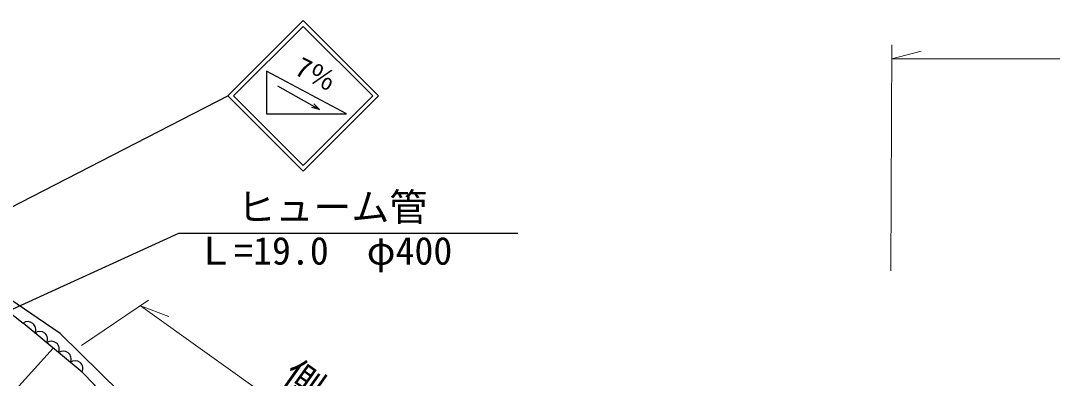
# Model space of a CAD drawing. Units: millimetres, scale not verified. Extents: x 40000 to 680000, y 20000 to 380000.
# Drawn here: x 387681 to 455642, y 310516 to 334095 of the extents above; entities that cross this region are included whole.
import ezdxf
from ezdxf.enums import TextEntityAlignment as Align

# ---------------------------------------------------------------- set-up
doc = ezdxf.new("R2010")
doc.units = ezdxf.units.MM
doc.header["$LTSCALE"] = 1000
for name, color, linetype, lineweight in [('M-BGD', 7, 'Continuous', 25), ('M-STR-HTXT', 7, 'Continuous', 13), ('M-STR-STRC', 7, 'Continuous', 25)]:
    doc.layers.add(name, color=color, linetype=linetype, lineweight=lineweight)
doc.styles.add('ＭＳ ゴシック', font='')
doc.styles.get('ＭＳ ゴシック').set_extended_font_data('MS Gothic')

msp = doc.modelspace()

# ---------------------------------------------------------------- linework, layer by layer
at = {"layer": 'M-BGD'}
for p, q in [((398087, 320054), (379121, 311418)), ((420439, 320054), (398087, 320054)), ((386064, 315567), (387848, 314151)), ((391728, 310924), (387848, 314151)), ((386757, 309092), (389827, 312505))]:
    msp.add_line(p, q, dxfattribs=at)
for points in [[(401981, 293469), (399816, 300652), (397130, 305865), (394247, 309578), (390293, 313483), (386976, 315730), (386028, 316239), (379094, 319381), (377514, 320347), (373109, 323734), (372828, 324559), (372771, 326424), (377448, 330336)], [(396472, 305352), (392518, 310108), (391728, 310924)]]:
    msp.add_lwpolyline(points, dxfattribs=at)
for centre in [(388160, 313738), (388936, 313092), (389712, 312447), (390488, 311801), (391265, 311156)]:
    msp.add_arc(centre, 518, 333.45965, 127.05253, dxfattribs=at)
at = {"layer": 'M-STR-HTXT'}
for p, q in [((445077, 332500), (444992, 317599)), ((445077, 331569), (447009, 332087)), ((445077, 331569), (506206, 331569)), ((396114, 315660), (391682, 312672)), ((416722, 300206), (395578, 315298)), ((395578, 315298), (397451, 314597))]:
    msp.add_line(p, q, dxfattribs=at)
at = {"layer": 'M-STR-STRC'}
for p, q in [((401330, 329131), (406294, 334095)), ((401712, 329131), (406294, 333713)), ((406294, 334095), (411258, 329131)), ((406294, 333713), (410876, 329131)), ((403887, 330771), (403887, 327941)), ((409145, 327941), (403887, 330771)), ((404604, 329796), (407364, 328245)), ((401304, 329114), (381238, 318784)), ((406294, 324167), (401330, 329131)), ((406294, 324549), (401712, 329131)), ((411258, 329131), (406294, 324167)), ((410876, 329131), (406294, 324549)), ((407364, 328245), (406862, 328373)), ((407364, 328245), (406994, 328607)), ((403887, 327941), (409145, 327941))]:
    msp.add_line(p, q, dxfattribs=at)

# ---------------------------------------------------------------- texts
at = {"layer": 'M-STR-HTXT', "style": 'ＭＳ ゴシック'}
for s, p in [('ヒューム管', (401968, 320343)), ('Ｌ=19.0\u3000φ400', (399243, 317462))]:
    msp.add_text(s, height=1833, dxfattribs=at).set_placement(p, align=Align.BOTTOM_LEFT)
msp.add_text('側\u3000溝', height=1833, rotation=324.673, dxfattribs=at).set_placement((404487, 309913), align=Align.BOTTOM_LEFT)
at = {"layer": 'M-STR-STRC', "style": 'ＭＳ ゴシック'}
msp.add_text('7％', height=1320, rotation=332.959, dxfattribs=at).set_placement((405451, 330241), align=Align.BOTTOM_LEFT)

doc.saveas('drawing.dxf')
